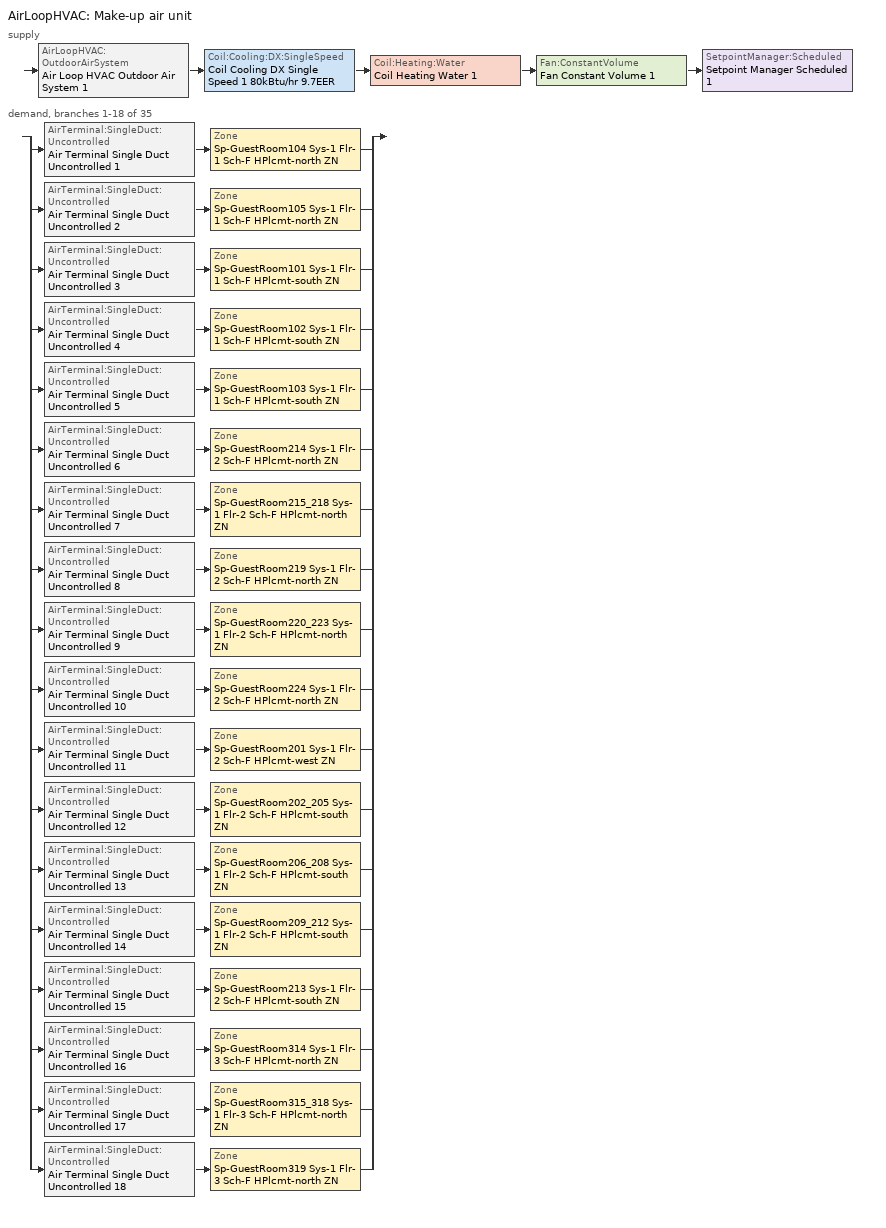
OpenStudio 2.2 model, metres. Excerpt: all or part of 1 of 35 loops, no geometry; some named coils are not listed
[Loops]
AirLoopHVAC 'Make-up air unit'
 supply: AirLoopHVAC:OutdoorAirSystem 'Air Loop HVAC Outdoor Air System 1' > Coil:Cooling:DX:SingleSpeed 'Coil Cooling DX Single Speed 1 80kBtu/hr 9.7EER' > Coil:Heating:Water 'Coil Heating Water 1' > Fan:ConstantVolume 'Fan Constant Volume 1' > SetpointManager:Scheduled 'Setpoint Manager Scheduled 1'
 demand, branches 1-18 of 35: split
  | AirTerminal:SingleDuct:Uncontrolled 'Air Terminal Single Duct Uncontrolled 1' > Zone 'Sp-GuestRoom104 Sys-1 Flr-1 Sch-F HPlcmt-north ZN'
  | AirTerminal:SingleDuct:Uncontrolled 'Air Terminal Single Duct Uncontrolled 2' > Zone 'Sp-GuestRoom105 Sys-1 Flr-1 Sch-F HPlcmt-north ZN'
  | AirTerminal:SingleDuct:Uncontrolled 'Air Terminal Single Duct Uncontrolled 3' > Zone 'Sp-GuestRoom101 Sys-1 Flr-1 Sch-F HPlcmt-south ZN'
  | AirTerminal:SingleDuct:Uncontrolled 'Air Terminal Single Duct Uncontrolled 4' > Zone 'Sp-GuestRoom102 Sys-1 Flr-1 Sch-F HPlcmt-south ZN'
  | AirTerminal:SingleDuct:Uncontrolled 'Air Terminal Single Duct Uncontrolled 5' > Zone 'Sp-GuestRoom103 Sys-1 Flr-1 Sch-F HPlcmt-south ZN'
  | AirTerminal:SingleDuct:Uncontrolled 'Air Terminal Single Duct Uncontrolled 6' > Zone 'Sp-GuestRoom214 Sys-1 Flr-2 Sch-F HPlcmt-north ZN'
  | AirTerminal:SingleDuct:Uncontrolled 'Air Terminal Single Duct Uncontrolled 7' > Zone 'Sp-GuestRoom215_218 Sys-1 Flr-2 Sch-F HPlcmt-north ZN'
  | AirTerminal:SingleDuct:Uncontrolled 'Air Terminal Single Duct Uncontrolled 8' > Zone 'Sp-GuestRoom219 Sys-1 Flr-2 Sch-F HPlcmt-north ZN'
  | AirTerminal:SingleDuct:Uncontrolled 'Air Terminal Single Duct Uncontrolled 9' > Zone 'Sp-GuestRoom220_223 Sys-1 Flr-2 Sch-F HPlcmt-north ZN'
  | AirTerminal:SingleDuct:Uncontrolled 'Air Terminal Single Duct Uncontrolled 10' > Zone 'Sp-GuestRoom224 Sys-1 Flr-2 Sch-F HPlcmt-north ZN'
  | AirTerminal:SingleDuct:Uncontrolled 'Air Terminal Single Duct Uncontrolled 11' > Zone 'Sp-GuestRoom201 Sys-1 Flr-2 Sch-F HPlcmt-west ZN'
  | AirTerminal:SingleDuct:Uncontrolled 'Air Terminal Single Duct Uncontrolled 12' > Zone 'Sp-GuestRoom202_205 Sys-1 Flr-2 Sch-F HPlcmt-south ZN'
  | AirTerminal:SingleDuct:Uncontrolled 'Air Terminal Single Duct Uncontrolled 13' > Zone 'Sp-GuestRoom206_208 Sys-1 Flr-2 Sch-F HPlcmt-south ZN'
  | AirTerminal:SingleDuct:Uncontrolled 'Air Terminal Single Duct Uncontrolled 14' > Zone 'Sp-GuestRoom209_212 Sys-1 Flr-2 Sch-F HPlcmt-south ZN'
  | AirTerminal:SingleDuct:Uncontrolled 'Air Terminal Single Duct Uncontrolled 15' > Zone 'Sp-GuestRoom213 Sys-1 Flr-2 Sch-F HPlcmt-south ZN'
  | AirTerminal:SingleDuct:Uncontrolled 'Air Terminal Single Duct Uncontrolled 16' > Zone 'Sp-GuestRoom314 Sys-1 Flr-3 Sch-F HPlcmt-north ZN'
  | AirTerminal:SingleDuct:Uncontrolled 'Air Terminal Single Duct Uncontrolled 17' > Zone 'Sp-GuestRoom315_318 Sys-1 Flr-3 Sch-F HPlcmt-north ZN'
  | AirTerminal:SingleDuct:Uncontrolled 'Air Terminal Single Duct Uncontrolled 18' > Zone 'Sp-GuestRoom319 Sys-1 Flr-3 Sch-F HPlcmt-north ZN'
[Sizing:Zone] Zone Cooling Design Supply Air Temperature Input Method=SupplyAirTemperature; Zone Cooling Design Supply Air Temperature {C}=13; Zone Cooling Design Supply Air Temperature Difference {deltaC}=11.11; Zone Heating Design Supply Air Temperature Input Method=SupplyAirTemperature; Zone Heating Design Supply Air Temperature {C}=43; Zone Heating Design Supply Air Temperature Difference {deltaC}=11.11; Zone Cooling Design Supply Air Humidity Ratio {kg-H2O/kg-air}=0.0085; Zone Heating Design Supply Air Humidity Ratio {kg-H2O/kg-air}=0.008; Zone Heating Sizing Factor=1.3; Zone Cooling Sizing Factor=1.1; Cooling Design Air Flow Method=DesignDay; Heating Design Air Flow Method=DesignDay; Account for Dedicated Outdoor Air System=No; Dedicated Outdoor Air System Control Strategy=NeutralSupplyAir; Dedicated Outdoor Air Low Setpoint Temperature for Design {C}=autosize; Dedicated Outdoor Air High Setpoint Temperature for Design {C}=autosize
Sp-GuestRoom104 Sys-1 Flr-1 Sch-F HPlcmt-north ZN; Sp-GuestRoom105 Sys-1 Flr-1 Sch-F HPlcmt-north ZN; Sp-GuestRoom101 Sys-1 Flr-1 Sch-F HPlcmt-south ZN; Sp-GuestRoom102 Sys-1 Flr-1 Sch-F HPlcmt-south ZN; Sp-GuestRoom103 Sys-1 Flr-1 Sch-F HPlcmt-south ZN; Sp-GuestRoom214 Sys-1 Flr-2 Sch-F HPlcmt-north ZN; Sp-GuestRoom215_218 Sys-1 Flr-2 Sch-F HPlcmt-north ZN; Sp-GuestRoom219 Sys-1 Flr-2 Sch-F HPlcmt-north ZN; Sp-GuestRoom220_223 Sys-1 Flr-2 Sch-F HPlcmt-north ZN; Sp-GuestRoom224 Sys-1 Flr-2 Sch-F HPlcmt-north ZN; Sp-GuestRoom201 Sys-1 Flr-2 Sch-F HPlcmt-west ZN; Sp-GuestRoom202_205 Sys-1 Flr-2 Sch-F HPlcmt-south ZN; Sp-GuestRoom206_208 Sys-1 Flr-2 Sch-F HPlcmt-south ZN; Sp-GuestRoom209_212 Sys-1 Flr-2 Sch-F HPlcmt-south ZN; Sp-GuestRoom213 Sys-1 Flr-2 Sch-F HPlcmt-south ZN; Sp-GuestRoom314 Sys-1 Flr-3 Sch-F HPlcmt-north ZN; Sp-GuestRoom315_318 Sys-1 Flr-3 Sch-F HPlcmt-north ZN; Sp-GuestRoom319 Sys-1 Flr-3 Sch-F HPlcmt-north ZN
[Zone equipment]
Sp-GuestRoom104 Sys-1 Flr-1 Sch-F HPlcmt-north ZN: Sp-GuestRoom104 Sys-1 Flr-1 Sch-F HPlcmt-north ZN PTAC, Zone HVAC Baseboard Convective Water 1, Air Terminal Single Duct Uncontrolled 1
Sp-GuestRoom105 Sys-1 Flr-1 Sch-F HPlcmt-north ZN: Sp-GuestRoom105 Sys-1 Flr-1 Sch-F HPlcmt-north ZN PTAC, Zone HVAC Baseboard Convective Water 2, Air Terminal Single Duct Uncontrolled 2
Sp-GuestRoom101 Sys-1 Flr-1 Sch-F HPlcmt-south ZN: Sp-GuestRoom101 Sys-1 Flr-1 Sch-F HPlcmt-south ZN PTAC, Zone HVAC Baseboard Convective Water 3, Air Terminal Single Duct Uncontrolled 3
Sp-GuestRoom102 Sys-1 Flr-1 Sch-F HPlcmt-south ZN: Sp-GuestRoom102 Sys-1 Flr-1 Sch-F HPlcmt-south ZN PTAC, Zone HVAC Baseboard Convective Water 4, Air Terminal Single Duct Uncontrolled 4
Sp-GuestRoom103 Sys-1 Flr-1 Sch-F HPlcmt-south ZN: Sp-GuestRoom103 Sys-1 Flr-1 Sch-F HPlcmt-south ZN PTAC, Zone HVAC Baseboard Convective Water 5, Air Terminal Single Duct Uncontrolled 5
Sp-GuestRoom214 Sys-1 Flr-2 Sch-F HPlcmt-north ZN: Sp-GuestRoom214 Sys-1 Flr-2 Sch-F HPlcmt-north ZN PTAC, Zone HVAC Baseboard Convective Water 6, Air Terminal Single Duct Uncontrolled 6
Sp-GuestRoom215_218 Sys-1 Flr-2 Sch-F HPlcmt-north ZN: Sp-GuestRoom215_218 Sys-1 Flr-2 Sch-F HPlcmt-north ZN PTAC, Zone HVAC Baseboard Convective Water 7, Air Terminal Single Duct Uncontrolled 7
Sp-GuestRoom219 Sys-1 Flr-2 Sch-F HPlcmt-north ZN: Sp-GuestRoom219 Sys-1 Flr-2 Sch-F HPlcmt-north ZN PTAC, Zone HVAC Baseboard Convective Water 8, Air Terminal Single Duct Uncontrolled 8
Sp-GuestRoom220_223 Sys-1 Flr-2 Sch-F HPlcmt-north ZN: Sp-GuestRoom220_223 Sys-1 Flr-2 Sch-F HPlcmt-north ZN PTAC, Zone HVAC Baseboard Convective Water 9, Air Terminal Single Duct Uncontrolled 9
Sp-GuestRoom224 Sys-1 Flr-2 Sch-F HPlcmt-north ZN: Sp-GuestRoom224 Sys-1 Flr-2 Sch-F HPlcmt-north ZN PTAC, Zone HVAC Baseboard Convective Water 10, Air Terminal Single Duct Uncontrolled 10
Sp-GuestRoom201 Sys-1 Flr-2 Sch-F HPlcmt-west ZN: Sp-GuestRoom201 Sys-1 Flr-2 Sch-F HPlcmt-west ZN PTAC, Zone HVAC Baseboard Convective Water 11, Air Terminal Single Duct Uncontrolled 11
Sp-GuestRoom202_205 Sys-1 Flr-2 Sch-F HPlcmt-south ZN: Sp-GuestRoom202_205 Sys-1 Flr-2 Sch-F HPlcmt-south ZN PTAC, Zone HVAC Baseboard Convective Water 12, Air Terminal Single Duct Uncontrolled 12
Sp-GuestRoom206_208 Sys-1 Flr-2 Sch-F HPlcmt-south ZN: Sp-GuestRoom206_208 Sys-1 Flr-2 Sch-F HPlcmt-south ZN PTAC, Zone HVAC Baseboard Convective Water 13, Air Terminal Single Duct Uncontrolled 13
Sp-GuestRoom209_212 Sys-1 Flr-2 Sch-F HPlcmt-south ZN: Sp-GuestRoom209_212 Sys-1 Flr-2 Sch-F HPlcmt-south ZN PTAC, Zone HVAC Baseboard Convective Water 14, Air Terminal Single Duct Uncontrolled 14
Sp-GuestRoom213 Sys-1 Flr-2 Sch-F HPlcmt-south ZN: Sp-GuestRoom213 Sys-1 Flr-2 Sch-F HPlcmt-south ZN PTAC, Zone HVAC Baseboard Convective Water 15, Air Terminal Single Duct Uncontrolled 15
Sp-GuestRoom314 Sys-1 Flr-3 Sch-F HPlcmt-north ZN: Sp-GuestRoom314 Sys-1 Flr-3 Sch-F HPlcmt-north ZN PTAC, Zone HVAC Baseboard Convective Water 16, Air Terminal Single Duct Uncontrolled 16
Sp-GuestRoom315_318 Sys-1 Flr-3 Sch-F HPlcmt-north ZN: Sp-GuestRoom315_318 Sys-1 Flr-3 Sch-F HPlcmt-north ZN PTAC, Zone HVAC Baseboard Convective Water 17, Air Terminal Single Duct Uncontrolled 17
Sp-GuestRoom319 Sys-1 Flr-3 Sch-F HPlcmt-north ZN: Sp-GuestRoom319 Sys-1 Flr-3 Sch-F HPlcmt-north ZN PTAC, Zone HVAC Baseboard Convective Water 18, Air Terminal Single Duct Uncontrolled 18
[AirLoopHVAC]
Make-up air unit: Availability Schedule=Make-up air unit Occ Sch; Availability Manager=Availability Manager Night Cycle 1; Design Supply Air Flow Rate {m3/s}=AutoSize
[Sizing:System]
Make-up air unit: Type of Load to Size On=VentilationRequirement; Design Outdoor Air Flow Rate {m3/s}=Autosize; Minimum System Air Flow Ratio=1; Preheat Design Temperature {C}=7; Preheat Design Humidity Ratio {kg-H2O/kg-Air}=0.008; Precool Design Temperature {C}=13; Precool Design Humidity Ratio {kg-H2O/kg-Air}=0.008; Central Cooling Design Supply Air Temperature {C}=13; Central Heating Design Supply Air Temperature {C}=43; Sizing Option=NonCoincident; 100% Outdoor Air in Cooling=Yes; 100% Outdoor Air in Heating=Yes; Central Cooling Design Supply Air Humidity Ratio {kg-H2O/kg-Air}=0.0085; Central Heating Design Supply Air Humidity Ratio {kg-H2O/kg-Air}=0.008; Cooling Design Air Flow Method=DesignDay; Cooling Design Air Flow Rate {m3/s}=0; Heating Design Air Flow Method=DesignDay; Heating Design Air Flow Rate {m3/s}=0; System Outdoor Air Method=ZoneSum; Zone Maximum Outdoor Air Fraction=1; Cooling Supply Air Flow Rate Per Floor Area {m3/s-m2}=0.00996765; Cooling Fraction of Autosized Cooling Supply Air Flow Rate=1; Cooling Supply Air Flow Rate Per Unit Cooling Capacity {m3/s-W}=3.94755e-05; Heating Supply Air Flow Rate Per Floor Area {m3/s-m2}=0.00996765; Heating Fraction of Autosized Heating Supply Air Flow Rate=1; Heating Fraction of Autosized Cooling Supply Air Flow Rate=1; Heating Supply Air Flow Rate Per Unit Heating Capacity {m3/s-W}=3.15882e-05; Cooling Design Capacity Method=CoolingDesignCapacity; Cooling Design Capacity {W}=autosize; Cooling Design Capacity Per Floor Area {W/m2}=234.7; Fraction of Autosized Cooling Design Capacity=1; Heating Design Capacity Method=HeatingDesignCapacity; Heating Design Capacity {W}=autosize; Heating Design Capacity Per Floor Area {W/m2}=157; Fraction of Autosized Heating Design Capacity=1; Central Cooling Capacity Control Method=OnOff
[Fan:ConstantVolume] Availability Schedule=Always On Discrete; Fan Efficiency=0.39975; Pressure Rise {Pa}=640; Maximum Flow Rate {m3/s}=AutoSize; Motor Efficiency=0.615
Fan Constant Volume 1; Fan Constant Volume 2; Fan Constant Volume 3; Fan Constant Volume 4; Fan Constant Volume 5; Fan Constant Volume 6; Fan Constant Volume 7; Fan Constant Volume 8; Fan Constant Volume 9; Fan Constant Volume 10; Fan Constant Volume 11; Fan Constant Volume 12; Fan Constant Volume 13; Fan Constant Volume 14; Fan Constant Volume 15; Fan Constant Volume 16; Fan Constant Volume 17; Fan Constant Volume 18; Fan Constant Volume 19
[Coil:Cooling:DX:SingleSpeed] Availability Schedule=Always On Discrete; Rated Total Cooling Capacity {W}=autosize; Rated Sensible Heat Ratio=autosize; Rated Air Flow Rate {m3/s}=autosize; Rated Evaporator Fan Power Per Volume Flow Rate {W/(m3/s)}=773.3; Condenser Type=AirCooled; Evaporative Condenser Effectiveness=0; Evaporative Condenser Air Flow Rate {m3/s}=Autosize; Evaporative Condenser Pump Rated Power Consumption {W}=Autosize; Crankcase Heater Capacity {W}=0; Maximum Outdoor Dry-Bulb Temperature for Crankcase Heater Operation {C}=0; Basin Heater Capacity {W/K}=0; Basin Heater Setpoint Temperature {C}=10
Name | Rated COP {W/W} | Total Cooling Capacity Function of Temperature Curve | Total Cooling Capacity Function of Flow Fraction Curve | Energy Input Ratio Function of Temperature Curve | Energy Input Ratio Function of Flow Fraction Curve | Part Load Fraction Correlation Curve
Coil Cooling DX Single Speed 1 80kBtu/hr 9.7EER | 3.33941 | DXCOOL-NECB2011-REF-CAPFT | DXCOOL-NECB2011-REF-CAPFFLOW | DXCOOL-NECB2011-REF-COOLEIRFT | DXCOOL-NECB2011-REF-COOLEIRFFLOW | DXCOOL-NECB2011-REF-COOLPLFFPLR
Coil Cooling DX Single Speed 2 2kBtu/hr 11.0EER | 3.72289 | DXCOOL-NECB2011-REF-CAPFT 11 | DXCOOL-NECB2011-REF-CAPFFLOW 11 | DXCOOL-NECB2011-REF-COOLEIRFT 11 | DXCOOL-NECB2011-REF-COOLEIRFFLOW 11 | DXCOOL-NECB2011-REF-COOLPLFFPLR 11
Coil Cooling DX Single Speed 3 3kBtu/hr 11.0EER | 3.72325 | DXCOOL-NECB2011-REF-CAPFT 22 | DXCOOL-NECB2011-REF-CAPFFLOW 22 | DXCOOL-NECB2011-REF-COOLEIRFT 22 | DXCOOL-NECB2011-REF-COOLEIRFFLOW 22 | DXCOOL-NECB2011-REF-COOLPLFFPLR 22
Coil Cooling DX Single Speed 4 2kBtu/hr 11.0EER | 3.72279 | DXCOOL-NECB2011-REF-CAPFT 33 | DXCOOL-NECB2011-REF-CAPFFLOW 33 | DXCOOL-NECB2011-REF-COOLEIRFT 33 | DXCOOL-NECB2011-REF-COOLEIRFFLOW 33 | DXCOOL-NECB2011-REF-COOLPLFFPLR 33
Coil Cooling DX Single Speed 5 2kBtu/hr 11.0EER | 3.72281 | DXCOOL-NECB2011-REF-CAPFT 44 | DXCOOL-NECB2011-REF-CAPFFLOW 44 | DXCOOL-NECB2011-REF-COOLEIRFT 44 | DXCOOL-NECB2011-REF-COOLEIRFFLOW 44 | DXCOOL-NECB2011-REF-COOLPLFFPLR 44
Coil Cooling DX Single Speed 6 2kBtu/hr 11.0EER | 3.72282 | DXCOOL-NECB2011-REF-CAPFT 55 | DXCOOL-NECB2011-REF-CAPFFLOW 55 | DXCOOL-NECB2011-REF-COOLEIRFT 55 | DXCOOL-NECB2011-REF-COOLEIRFFLOW 55 | DXCOOL-NECB2011-REF-COOLPLFFPLR 55
Coil Cooling DX Single Speed 7 2kBtu/hr 11.0EER | 3.72266 | DXCOOL-NECB2011-REF-CAPFT 65 | DXCOOL-NECB2011-REF-CAPFFLOW 65 | DXCOOL-NECB2011-REF-COOLEIRFT 65 | DXCOOL-NECB2011-REF-COOLEIRFFLOW 65 | DXCOOL-NECB2011-REF-COOLPLFFPLR 65
Coil Cooling DX Single Speed 8 8kBtu/hr 10.9EER | 3.68799 | DXCOOL-NECB2011-REF-CAPFT 66 | DXCOOL-NECB2011-REF-CAPFFLOW 66 | DXCOOL-NECB2011-REF-COOLEIRFT 66 | DXCOOL-NECB2011-REF-COOLEIRFFLOW 66 | DXCOOL-NECB2011-REF-COOLPLFFPLR 66
Coil Cooling DX Single Speed 9 2kBtu/hr 11.0EER | 3.72285 | DXCOOL-NECB2011-REF-CAPFT 67 | DXCOOL-NECB2011-REF-CAPFFLOW 67 | DXCOOL-NECB2011-REF-COOLEIRFT 67 | DXCOOL-NECB2011-REF-COOLEIRFFLOW 67 | DXCOOL-NECB2011-REF-COOLPLFFPLR 67
Coil Cooling DX Single Speed 10 8kBtu/hr 10.8EER | 3.66409 | DXCOOL-NECB2011-REF-CAPFT 1 | DXCOOL-NECB2011-REF-CAPFFLOW 1 | DXCOOL-NECB2011-REF-COOLEIRFT 1 | DXCOOL-NECB2011-REF-COOLEIRFFLOW 1 | DXCOOL-NECB2011-REF-COOLPLFFPLR 1
Coil Cooling DX Single Speed 11 2kBtu/hr 11.0EER | 3.72288 | DXCOOL-NECB2011-REF-CAPFT 2 | DXCOOL-NECB2011-REF-CAPFFLOW 2 | DXCOOL-NECB2011-REF-COOLEIRFT 2 | DXCOOL-NECB2011-REF-COOLEIRFFLOW 2 | DXCOOL-NECB2011-REF-COOLPLFFPLR 2
Coil Cooling DX Single Speed 12 3kBtu/hr 11.0EER | 3.72365 | DXCOOL-NECB2011-REF-CAPFT 3 | DXCOOL-NECB2011-REF-CAPFFLOW 3 | DXCOOL-NECB2011-REF-COOLEIRFT 3 | DXCOOL-NECB2011-REF-COOLEIRFFLOW 3 | DXCOOL-NECB2011-REF-COOLPLFFPLR 3
Coil Cooling DX Single Speed 13 8kBtu/hr 10.8EER | 3.66331 | DXCOOL-NECB2011-REF-CAPFT 4 | DXCOOL-NECB2011-REF-CAPFFLOW 4 | DXCOOL-NECB2011-REF-COOLEIRFT 4 | DXCOOL-NECB2011-REF-COOLEIRFFLOW 4 | DXCOOL-NECB2011-REF-COOLPLFFPLR 4
Coil Cooling DX Single Speed 14 6kBtu/hr 11.0EER | 3.72637 | DXCOOL-NECB2011-REF-CAPFT 5 | DXCOOL-NECB2011-REF-CAPFFLOW 5 | DXCOOL-NECB2011-REF-COOLEIRFT 5 | DXCOOL-NECB2011-REF-COOLEIRFFLOW 5 | DXCOOL-NECB2011-REF-COOLPLFFPLR 5
Coil Cooling DX Single Speed 15 7kBtu/hr 11.0EER | 3.72688 | DXCOOL-NECB2011-REF-CAPFT 6 | DXCOOL-NECB2011-REF-CAPFFLOW 6 | DXCOOL-NECB2011-REF-COOLEIRFT 6 | DXCOOL-NECB2011-REF-COOLEIRFFLOW 6 | DXCOOL-NECB2011-REF-COOLPLFFPLR 6
Coil Cooling DX Single Speed 16 2kBtu/hr 11.0EER | 3.72251 | DXCOOL-NECB2011-REF-CAPFT 7 | DXCOOL-NECB2011-REF-CAPFFLOW 7 | DXCOOL-NECB2011-REF-COOLEIRFT 7 | DXCOOL-NECB2011-REF-COOLEIRFFLOW 7 | DXCOOL-NECB2011-REF-COOLPLFFPLR 7
Coil Cooling DX Single Speed 17 2kBtu/hr 11.0EER | 3.72267 | DXCOOL-NECB2011-REF-CAPFT 8 | DXCOOL-NECB2011-REF-CAPFFLOW 8 | DXCOOL-NECB2011-REF-COOLEIRFT 8 | DXCOOL-NECB2011-REF-COOLEIRFFLOW 8 | DXCOOL-NECB2011-REF-COOLPLFFPLR 8
Coil Cooling DX Single Speed 18 7kBtu/hr 10.9EER | 3.69165 | DXCOOL-NECB2011-REF-CAPFT 9 | DXCOOL-NECB2011-REF-CAPFFLOW 9 | DXCOOL-NECB2011-REF-COOLEIRFT 9 | DXCOOL-NECB2011-REF-COOLEIRFFLOW 9 | DXCOOL-NECB2011-REF-COOLPLFFPLR 9
Coil Cooling DX Single Speed 19 2kBtu/hr 11.0EER | 3.72276 | DXCOOL-NECB2011-REF-CAPFT 10 | DXCOOL-NECB2011-REF-CAPFFLOW 10 | DXCOOL-NECB2011-REF-COOLEIRFT 10 | DXCOOL-NECB2011-REF-COOLEIRFFLOW 10 | DXCOOL-NECB2011-REF-COOLPLFFPLR 10
[Controller:OutdoorAir]
Controller Outdoor Air 1: Minimum Outdoor Air Flow Rate {m3/s}=0; Maximum Outdoor Air Flow Rate {m3/s}=Autosize; Economizer Control Type=DifferentialEnthalpy; Economizer Control Action Type=ModulateFlow; Lockout Type=NoLockout; Minimum Limit Type=FixedMinimum; Minimum Outdoor Air Schedule=Make-up air unit Occ Sch; Controller Mechanical Ventilation=Controller Mechanical Ventilation 1; High Humidity Control=No; Heat Recovery Bypass Control Type=BypassWhenWithinEconomizerLimits
[Controller:MechanicalVentilation]
Controller Mechanical Ventilation 1: Availability Schedule=Always On Discrete; System Outdoor Air Method=ZoneSum
[AirLoopHVAC:OutdoorAirSystem]
Air Loop HVAC Outdoor Air System 1: Controller=Controller Outdoor Air 1
[SetpointManager:Scheduled]
Setpoint Manager Scheduled 1: Control Variable=Temperature; Schedule=Makeup-Air Unit Supply Air Temp
[Coil:Heating:Electric] Availability Schedule=ON_OFF_ALWAYS_OFF
Coil Heating Electric 1; Coil Heating Electric 2; Coil Heating Electric 3; Coil Heating Electric 4; Coil Heating Electric 5; Coil Heating Electric 6; Coil Heating Electric 7; Coil Heating Electric 8; Coil Heating Electric 9; Coil Heating Electric 10; Coil Heating Electric 11; Coil Heating Electric 12; Coil Heating Electric 13; Coil Heating Electric 14; Coil Heating Electric 15; Coil Heating Electric 16; Coil Heating Electric 17; Coil Heating Electric 18
[ZoneHVAC:PackagedTerminalAirConditioner] Availability Schedule=Always On Discrete; Supply Air Flow Rate During Cooling Operation {m3/s}=Autosize; Supply Air Flow Rate During Heating Operation {m3/s}=Autosize; Supply Air Flow Rate When No Cooling or Heating is Needed {m3/s}=Autosize; Outdoor Air Flow Rate During Cooling Operation {m3/s}=Autosize; Outdoor Air Flow Rate During Heating Operation {m3/s}=Autosize; Outdoor Air Flow Rate When No Cooling or Heating is Needed {m3/s}=Autosize; Fan Placement=DrawThrough
Name | Supply Air Fan | Heating Coil | Cooling Coil
Sp-GuestRoom104 Sys-1 Flr-1 Sch-F HPlcmt-north ZN PTAC | Fan Constant Volume 2 | Coil Heating Electric 1 | Coil Cooling DX Single Speed 2 2kBtu/hr 11.0EER
Sp-GuestRoom105 Sys-1 Flr-1 Sch-F HPlcmt-north ZN PTAC | Fan Constant Volume 3 | Coil Heating Electric 2 | Coil Cooling DX Single Speed 3 3kBtu/hr 11.0EER
Sp-GuestRoom101 Sys-1 Flr-1 Sch-F HPlcmt-south ZN PTAC | Fan Constant Volume 4 | Coil Heating Electric 3 | Coil Cooling DX Single Speed 4 2kBtu/hr 11.0EER
Sp-GuestRoom102 Sys-1 Flr-1 Sch-F HPlcmt-south ZN PTAC | Fan Constant Volume 5 | Coil Heating Electric 4 | Coil Cooling DX Single Speed 5 2kBtu/hr 11.0EER
Sp-GuestRoom103 Sys-1 Flr-1 Sch-F HPlcmt-south ZN PTAC | Fan Constant Volume 6 | Coil Heating Electric 5 | Coil Cooling DX Single Speed 6 2kBtu/hr 11.0EER
Sp-GuestRoom214 Sys-1 Flr-2 Sch-F HPlcmt-north ZN PTAC | Fan Constant Volume 7 | Coil Heating Electric 6 | Coil Cooling DX Single Speed 7 2kBtu/hr 11.0EER
Sp-GuestRoom215_218 Sys-1 Flr-2 Sch-F HPlcmt-north ZN PTAC | Fan Constant Volume 8 | Coil Heating Electric 7 | Coil Cooling DX Single Speed 8 8kBtu/hr 10.9EER
Sp-GuestRoom219 Sys-1 Flr-2 Sch-F HPlcmt-north ZN PTAC | Fan Constant Volume 9 | Coil Heating Electric 8 | Coil Cooling DX Single Speed 9 2kBtu/hr 11.0EER
Sp-GuestRoom220_223 Sys-1 Flr-2 Sch-F HPlcmt-north ZN PTAC | Fan Constant Volume 10 | Coil Heating Electric 9 | Coil Cooling DX Single Speed 10 8kBtu/hr 10.8EER
Sp-GuestRoom224 Sys-1 Flr-2 Sch-F HPlcmt-north ZN PTAC | Fan Constant Volume 11 | Coil Heating Electric 10 | Coil Cooling DX Single Speed 11 2kBtu/hr 11.0EER
Sp-GuestRoom201 Sys-1 Flr-2 Sch-F HPlcmt-west ZN PTAC | Fan Constant Volume 12 | Coil Heating Electric 11 | Coil Cooling DX Single Speed 12 3kBtu/hr 11.0EER
Sp-GuestRoom202_205 Sys-1 Flr-2 Sch-F HPlcmt-south ZN PTAC | Fan Constant Volume 13 | Coil Heating Electric 12 | Coil Cooling DX Single Speed 13 8kBtu/hr 10.8EER
Sp-GuestRoom206_208 Sys-1 Flr-2 Sch-F HPlcmt-south ZN PTAC | Fan Constant Volume 14 | Coil Heating Electric 13 | Coil Cooling DX Single Speed 14 6kBtu/hr 11.0EER
Sp-GuestRoom209_212 Sys-1 Flr-2 Sch-F HPlcmt-south ZN PTAC | Fan Constant Volume 15 | Coil Heating Electric 14 | Coil Cooling DX Single Speed 15 7kBtu/hr 11.0EER
Sp-GuestRoom213 Sys-1 Flr-2 Sch-F HPlcmt-south ZN PTAC | Fan Constant Volume 16 | Coil Heating Electric 15 | Coil Cooling DX Single Speed 16 2kBtu/hr 11.0EER
Sp-GuestRoom314 Sys-1 Flr-3 Sch-F HPlcmt-north ZN PTAC | Fan Constant Volume 17 | Coil Heating Electric 16 | Coil Cooling DX Single Speed 17 2kBtu/hr 11.0EER
Sp-GuestRoom315_318 Sys-1 Flr-3 Sch-F HPlcmt-north ZN PTAC | Fan Constant Volume 18 | Coil Heating Electric 17 | Coil Cooling DX Single Speed 18 7kBtu/hr 10.9EER
Sp-GuestRoom319 Sys-1 Flr-3 Sch-F HPlcmt-north ZN PTAC | Fan Constant Volume 19 | Coil Heating Electric 18 | Coil Cooling DX Single Speed 19 2kBtu/hr 11.0EER
[AirTerminal:SingleDuct:Uncontrolled] Availability Schedule=Always On Discrete; Maximum Air Flow Rate {m3/s}=AutoSize
Air Terminal Single Duct Uncontrolled 1; Air Terminal Single Duct Uncontrolled 2; Air Terminal Single Duct Uncontrolled 3; Air Terminal Single Duct Uncontrolled 4; Air Terminal Single Duct Uncontrolled 5; Air Terminal Single Duct Uncontrolled 6; Air Terminal Single Duct Uncontrolled 7; Air Terminal Single Duct Uncontrolled 8; Air Terminal Single Duct Uncontrolled 9; Air Terminal Single Duct Uncontrolled 10; Air Terminal Single Duct Uncontrolled 11; Air Terminal Single Duct Uncontrolled 12; Air Terminal Single Duct Uncontrolled 13; Air Terminal Single Duct Uncontrolled 14; Air Terminal Single Duct Uncontrolled 15; Air Terminal Single Duct Uncontrolled 16; Air Terminal Single Duct Uncontrolled 17; Air Terminal Single Duct Uncontrolled 18
[AvailabilityManager:NightCycle]
Availability Manager Night Cycle 1: Control Type=CycleOnAny; Thermostat Tolerance {deltaC}=1; Cycling Run Time {s}=3600
[Schedule:Ruleset]
Name | Default Day Schedule | Summer Design Day Schedule | Winter Design Day Schedule
ON_OFF_ALWAYS_OFF | Schedule Day 3
Makeup-Air Unit Supply Air Temp | Makeup Air Unit Supply Air Temp Default
Make-up air unit Occ Sch | Make-up air unit Occ Sch Default | Make-up air unit Occ Sch Summer Design Day | Make-up air unit Occ Sch Winter Design Day
[Schedule:Day]
Schedule Day 3; wkdON_OFF_ALWAYS_OFF 1; satON_OFF_ALWAYS_OFF 1; sunON_OFF_ALWAYS_OFF 1: 1, 0, 0, 2, 0, 0, 3, 0, 0, 4, 0, 0, 5, 0, 0, 6, 0, 0, 7, 0, 0, 8, 0, 0, 9, 0, 0, 10, 0, 0, 11, 0, 0, 12, 0, 0, 13, 0, 0, 14, 0, 0, 15, 0, 0, 16, 0, 0, 17, 0, 0, 18, 0, 0, 19, 0, 0, 20, 0, 0, 21, 0, 0, 22, 0, 0, 23, 0, 0, 24, 0, 0
Makeup Air Unit Supply Air Temp Default: 24, 0, 20
Make-up air unit Occ Sch Default; Make-up air unit Occ Sch Winter Design Day; Make-up air unit Occ Sch Summer Design Day; Make-up air unit Occ Sch Monday; Make-up air unit Occ Sch Tuesday; Make-up air unit Occ Sch Wednesday; Make-up air unit Occ Sch Thursday; Make-up air unit Occ Sch Friday; Make-up air unit Occ Sch Saturday; Make-up air unit Occ Sch Sunday: 24, 0, 1
[Schedule:Rule] Date Specification Type=DateRange; Start Month=1; Start Day=1; End Month=12
Name | Schedule Ruleset | Rule Order | Day Schedule | Apply Sunday | Apply Monday | Apply Tuesday | Apply Wednesday | Apply Thursday | Apply Friday | Apply Saturday | End Day
wkdON_OFF_ALWAYS_OFF rule | ON_OFF_ALWAYS_OFF | 2 | wkdON_OFF_ALWAYS_OFF 1 | No | Yes | Yes | Yes | Yes | Yes | No | 31
satON_OFF_ALWAYS_OFFrule | ON_OFF_ALWAYS_OFF | 1 | satON_OFF_ALWAYS_OFF 1 | No | No | No | No | No | No | Yes | 31
sunON_OFF_ALWAYS_OFFrule | ON_OFF_ALWAYS_OFF | 0 | sunON_OFF_ALWAYS_OFF 1 | Yes | No | No | No | No | No | No | 31
Make-up air unit Occ Sch Monday Rule | Make-up air unit Occ Sch | 6 | Make-up air unit Occ Sch Monday |  | Yes |  |  |  |  |  | 25
Make-up air unit Occ Sch Tuesday Rule | Make-up air unit Occ Sch | 5 | Make-up air unit Occ Sch Tuesday |  |  | Yes |  |  |  |  | 26
Make-up air unit Occ Sch Wednesday Rule | Make-up air unit Occ Sch | 4 | Make-up air unit Occ Sch Wednesday |  |  |  | Yes |  |  |  | 27
Make-up air unit Occ Sch Thursday Rule | Make-up air unit Occ Sch | 3 | Make-up air unit Occ Sch Thursday |  |  |  |  | Yes |  |  | 28
Make-up air unit Occ Sch Friday Rule | Make-up air unit Occ Sch | 2 | Make-up air unit Occ Sch Friday |  |  |  |  |  | Yes |  | 29
Make-up air unit Occ Sch Saturday Rule | Make-up air unit Occ Sch | 1 | Make-up air unit Occ Sch Saturday |  |  |  |  |  |  | Yes | 30
Make-up air unit Occ Sch Sunday Rule | Make-up air unit Occ Sch | 0 | Make-up air unit Occ Sch Sunday | Yes |  |  |  |  |  |  | 31
[Schedule:Constant]
Always On Discrete: Value=1
[Curve:Biquadratic] Minimum Value of x=13; Maximum Value of x=24; Minimum Value of y=24; Maximum Value of y=46
Name | Coefficient1 Constant | Coefficient2 x | Coefficient3 x**2 | Coefficient4 y | Coefficient5 y**2 | Coefficient6 x*y
DXCOOL-NECB2011-REF-CAPFT; DXCOOL-NECB2011-REF-CAPFT 1; DXCOOL-NECB2011-REF-CAPFT 2; DXCOOL-NECB2011-REF-CAPFT 3; DXCOOL-NECB2011-REF-CAPFT 4; DXCOOL-NECB2011-REF-CAPFT 5; DXCOOL-NECB2011-REF-CAPFT 6; DXCOOL-NECB2011-REF-CAPFT 7; DXCOOL-NECB2011-REF-CAPFT 8; DXCOOL-NECB2011-REF-CAPFT 9; DXCOOL-NECB2011-REF-CAPFT 10; DXCOOL-NECB2011-REF-CAPFT 11; DXCOOL-NECB2011-REF-CAPFT 22; DXCOOL-NECB2011-REF-CAPFT 33; DXCOOL-NECB2011-REF-CAPFT 44; DXCOOL-NECB2011-REF-CAPFT 55; DXCOOL-NECB2011-REF-CAPFT 65; DXCOOL-NECB2011-REF-CAPFT 66; DXCOOL-NECB2011-REF-CAPFT 67 | 0.867905 | 0.0142459 | 0.00055436 | -0.0075575 | 3.3e-05 | -0.0001918
DXCOOL-NECB2011-REF-COOLEIRFT; DXCOOL-NECB2011-REF-COOLEIRFT 1; DXCOOL-NECB2011-REF-COOLEIRFT 2; DXCOOL-NECB2011-REF-COOLEIRFT 3; DXCOOL-NECB2011-REF-COOLEIRFT 4; DXCOOL-NECB2011-REF-COOLEIRFT 5; DXCOOL-NECB2011-REF-COOLEIRFT 6; DXCOOL-NECB2011-REF-COOLEIRFT 7; DXCOOL-NECB2011-REF-COOLEIRFT 8; DXCOOL-NECB2011-REF-COOLEIRFT 9; DXCOOL-NECB2011-REF-COOLEIRFT 10; DXCOOL-NECB2011-REF-COOLEIRFT 11; DXCOOL-NECB2011-REF-COOLEIRFT 22; DXCOOL-NECB2011-REF-COOLEIRFT 33; DXCOOL-NECB2011-REF-COOLEIRFT 44; DXCOOL-NECB2011-REF-COOLEIRFT 55; DXCOOL-NECB2011-REF-COOLEIRFT 65; DXCOOL-NECB2011-REF-COOLEIRFT 66; DXCOOL-NECB2011-REF-COOLEIRFT 67 | 0.116936 | 0.0284933 | -0.0004112 | 0.0214108 | 0.00016103 | -0.0006791
[Curve:Quadratic] Coefficient1 Constant=1; Coefficient2 x=0; Coefficient3 x**2=0; Minimum Value of x=0; Maximum Value of x=1
DXCOOL-NECB2011-REF-CAPFFLOW; DXCOOL-NECB2011-REF-COOLEIRFFLOW; DXCOOL-NECB2011-REF-CAPFFLOW 1; DXCOOL-NECB2011-REF-COOLEIRFFLOW 1; DXCOOL-NECB2011-REF-CAPFFLOW 2; DXCOOL-NECB2011-REF-COOLEIRFFLOW 2; DXCOOL-NECB2011-REF-CAPFFLOW 3; DXCOOL-NECB2011-REF-COOLEIRFFLOW 3; DXCOOL-NECB2011-REF-CAPFFLOW 4; DXCOOL-NECB2011-REF-COOLEIRFFLOW 4; DXCOOL-NECB2011-REF-CAPFFLOW 5; DXCOOL-NECB2011-REF-COOLEIRFFLOW 5; DXCOOL-NECB2011-REF-CAPFFLOW 6; DXCOOL-NECB2011-REF-COOLEIRFFLOW 6; DXCOOL-NECB2011-REF-CAPFFLOW 7; DXCOOL-NECB2011-REF-COOLEIRFFLOW 7; DXCOOL-NECB2011-REF-CAPFFLOW 8; DXCOOL-NECB2011-REF-COOLEIRFFLOW 8; DXCOOL-NECB2011-REF-CAPFFLOW 9; DXCOOL-NECB2011-REF-COOLEIRFFLOW 9; DXCOOL-NECB2011-REF-CAPFFLOW 10; DXCOOL-NECB2011-REF-COOLEIRFFLOW 10; DXCOOL-NECB2011-REF-CAPFFLOW 11; DXCOOL-NECB2011-REF-COOLEIRFFLOW 11; DXCOOL-NECB2011-REF-CAPFFLOW 22; DXCOOL-NECB2011-REF-COOLEIRFFLOW 22; DXCOOL-NECB2011-REF-CAPFFLOW 33; DXCOOL-NECB2011-REF-COOLEIRFFLOW 33; DXCOOL-NECB2011-REF-CAPFFLOW 44; DXCOOL-NECB2011-REF-COOLEIRFFLOW 44; DXCOOL-NECB2011-REF-CAPFFLOW 55; DXCOOL-NECB2011-REF-COOLEIRFFLOW 55; DXCOOL-NECB2011-REF-CAPFFLOW 65; DXCOOL-NECB2011-REF-COOLEIRFFLOW 65; DXCOOL-NECB2011-REF-CAPFFLOW 66; DXCOOL-NECB2011-REF-COOLEIRFFLOW 66; DXCOOL-NECB2011-REF-CAPFFLOW 67; DXCOOL-NECB2011-REF-COOLEIRFFLOW 67
[Curve:Cubic] Coefficient1 Constant=0.0277; Coefficient2 x=4.9151; Coefficient3 x**2=-8.184; Coefficient4 x**3=4.2702; Minimum Value of x=0.7; Maximum Value of x=1
DXCOOL-NECB2011-REF-COOLPLFFPLR; DXCOOL-NECB2011-REF-COOLPLFFPLR 1; DXCOOL-NECB2011-REF-COOLPLFFPLR 2; DXCOOL-NECB2011-REF-COOLPLFFPLR 3; DXCOOL-NECB2011-REF-COOLPLFFPLR 4; DXCOOL-NECB2011-REF-COOLPLFFPLR 5; DXCOOL-NECB2011-REF-COOLPLFFPLR 6; DXCOOL-NECB2011-REF-COOLPLFFPLR 7; DXCOOL-NECB2011-REF-COOLPLFFPLR 8; DXCOOL-NECB2011-REF-COOLPLFFPLR 9; DXCOOL-NECB2011-REF-COOLPLFFPLR 10; DXCOOL-NECB2011-REF-COOLPLFFPLR 11; DXCOOL-NECB2011-REF-COOLPLFFPLR 22; DXCOOL-NECB2011-REF-COOLPLFFPLR 33; DXCOOL-NECB2011-REF-COOLPLFFPLR 44; DXCOOL-NECB2011-REF-COOLPLFFPLR 55; DXCOOL-NECB2011-REF-COOLPLFFPLR 65; DXCOOL-NECB2011-REF-COOLPLFFPLR 66; DXCOOL-NECB2011-REF-COOLPLFFPLR 67
